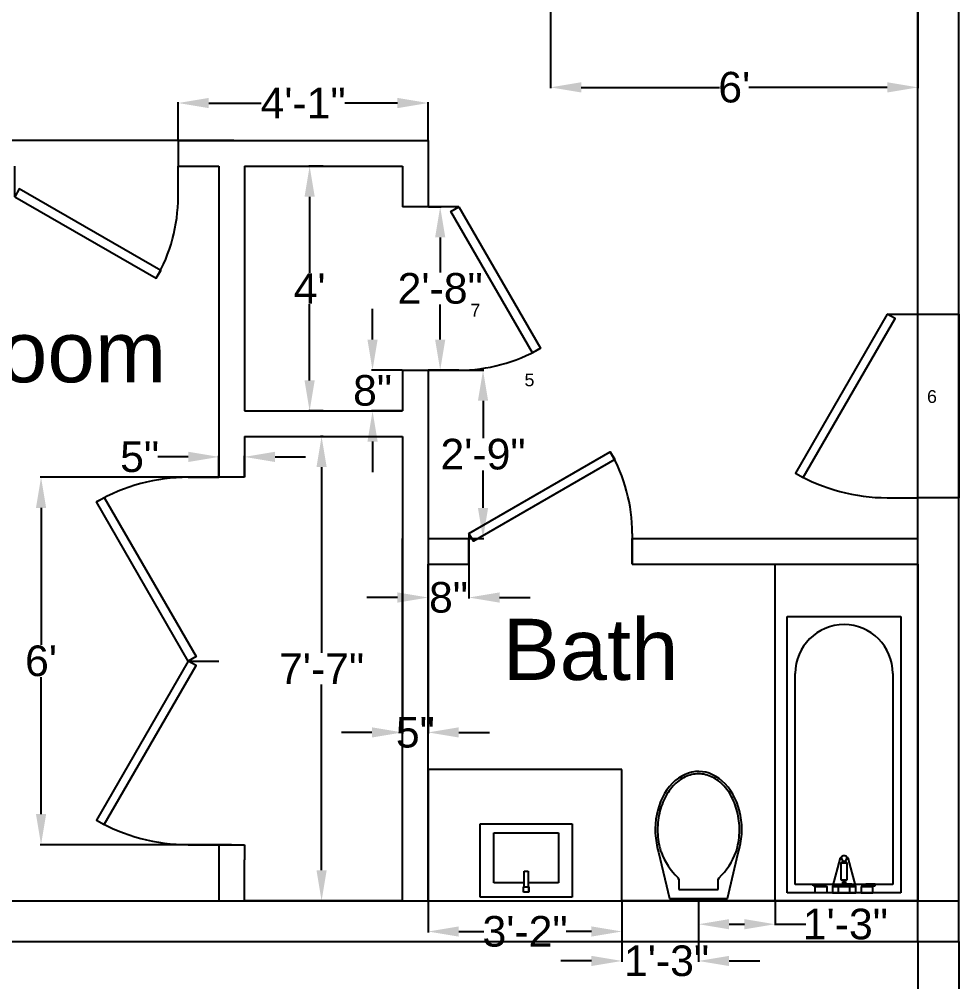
# Model space of a CAD drawing. Header units: inches. Extents: x 2169 to 3045, y 1192 to 2064.
# Drawn here: x 2361.7 to 2545.8, y 1686.7 to 1875.4 of the extents above; entities that cross this region are included whole.
import ezdxf

# ---------------------------------------------------------------- set-up
doc = ezdxf.new("R2010")
doc.units = ezdxf.units.IN
for name, color, linetype in [('A PLAN ANNO DIM', 9, 'Continuous'), ('A PLAN ANNO ROOM NAME', 4, 'Continuous'), ('A PLAN DOOR', 252, 'Continuous'), ('A PLAN DOOR SADDLE', 253, 'Continuous'), ('A PLAN PFIX', 1, 'Continuous'), ('A PLAN WALL EXTERIOR', 4, 'Continuous'), ('A PLAN WALL INTERIOR', 5, 'Continuous'), ('freecads.com', 7, 'Continuous'), ('Note', 3, 'Continuous')]:
    doc.layers.add(name, color=color, linetype=linetype)
doc.styles.get("Standard").update_dxf_attribs({"font": 'Arial.ttf'})
doc.dimstyles.get("Standard").update_dxf_attribs({"dimtxt": 6, "dimasz": 6, "dimexe": 0.18, "dimexo": 0.0625, "dimgap": 0.09, "dimtad": 0, "dimtih": 1, "dimtoh": 1, "dimdec": 4, "dimzin": 0, "dimdsep": 46, "dimlunit": 4, "dimtxsty": 'Standard', "dimcen": 0.1875, "dimadec": 0, "dimazin": 0, "dimtfac": 1, "dimtdec": 4, "dimtofl": 0, "dimtmove": 0, "dimatfit": 3, "dimfxl": 1, "dimtolj": 1, "dimtzin": 0, "dimarcsym": 0})

# ---------------------------------------------------------------- blocks, each defined once
blk = doc.blocks.new('*D4')
at = {"layer": 'A PLAN ANNO DIM', "color": 0, "lineweight": -2, "transparency": 16777216}
for p, q in [((2465.8, 1896.51), (2465.8, 1861.82)), ((2537.8, 1896.51), (2537.8, 1861.82)), ((2471.8, 1862), (2498.93, 1862)), ((2531.8, 1862), (2504.67, 1862))]:
    blk.add_line(p, q, dxfattribs=at)
at = {"layer": 'A PLAN ANNO DIM', "color": 0, "transparency": 16777216}
for points in [[(2471.8, 1863), (2471.8, 1861), (2465.8, 1862)], [(2531.8, 1863), (2531.8, 1861), (2537.8, 1862)]]:
    blk.add_solid(points, dxfattribs=at)
at = {"layer": 'Defpoints', "color": 0, "transparency": 16777216}
for p in [(2465.8, 1896.58), (2537.8, 1896.58), (2537.8, 1862)]:
    blk.add_point(p, dxfattribs=at)
at = {"layer": 'A PLAN ANNO DIM', "color": 0, "transparency": 16777216, "insert": (2501.8, 1862), "char_height": 6, "attachment_point": 5}
blk.add_mtext("\\A1;6'", dxfattribs=at)
blk = doc.blocks.new('*D7')
at = {"layer": 'A PLAN ANNO DIM', "color": 0, "lineweight": -2, "transparency": 16777216}
for p, q in [((2400.74, 1785.58), (2365.76, 1785.58)), ((2365.94, 1779.58), (2365.94, 1752.73)), ((2365.94, 1719.58), (2365.94, 1746.42)), ((2403.24, 1713.58), (2365.76, 1713.58))]:
    blk.add_line(p, q, dxfattribs=at)
at = {"layer": 'A PLAN ANNO DIM', "color": 0, "transparency": 16777216}
for points in [[(2364.94, 1779.58), (2366.94, 1779.58), (2365.94, 1785.58)], [(2364.94, 1719.58), (2366.94, 1719.58), (2365.94, 1713.58)]]:
    blk.add_solid(points, dxfattribs=at)
at = {"layer": 'Defpoints', "color": 0, "transparency": 16777216}
for p in [(2365.94, 1785.58), (2400.8, 1785.58), (2403.3, 1713.58)]:
    blk.add_point(p, dxfattribs=at)
at = {"layer": 'A PLAN ANNO DIM', "color": 0, "transparency": 16777216, "insert": (2365.94, 1749.58), "char_height": 6, "attachment_point": 5}
blk.add_mtext("\\A1;6'", dxfattribs=at)
blk = doc.blocks.new('*D8')
at = {"layer": 'A PLAN ANNO DIM', "color": 0, "lineweight": -2, "transparency": 16777216}
for p, q in [((2421.24, 1793.58), (2420.74, 1793.58)), ((2420.92, 1787.58), (2420.92, 1751.17)), ((2420.92, 1708.58), (2420.92, 1744.99)), ((2420.98, 1702.58), (2421.1, 1702.58))]:
    blk.add_line(p, q, dxfattribs=at)
at = {"layer": 'A PLAN ANNO DIM', "color": 0, "transparency": 16777216}
for points in [[(2419.92, 1787.58), (2421.92, 1787.58), (2420.92, 1793.58)], [(2419.92, 1708.58), (2421.92, 1708.58), (2420.92, 1702.58)]]:
    blk.add_solid(points, dxfattribs=at)
at = {"layer": 'Defpoints', "color": 0, "transparency": 16777216}
for p in [(2421.3, 1793.58), (2420.92, 1702.58), (2420.92, 1702.58)]:
    blk.add_point(p, dxfattribs=at)
at = {"layer": 'A PLAN ANNO DIM', "color": 0, "transparency": 16777216, "insert": (2420.92, 1748.08), "char_height": 6, "attachment_point": 5}
blk.add_mtext('\\A1;7\'-7"', dxfattribs=at)
blk = doc.blocks.new('*D9')
at = {"layer": 'A PLAN ANNO DIM', "color": 0, "lineweight": -2, "transparency": 16777216}
for p, q in [((2394.8, 1789.58), (2388.8, 1789.58)), ((2400.8, 1785.64), (2400.8, 1789.76)), ((2405.8, 1785.64), (2405.8, 1789.76)), ((2411.8, 1789.58), (2417.8, 1789.58))]:
    blk.add_line(p, q, dxfattribs=at)
at = {"layer": 'A PLAN ANNO DIM', "color": 0, "transparency": 16777216}
for points in [[(2394.8, 1790.58), (2394.8, 1788.58), (2400.8, 1789.58)], [(2411.8, 1790.58), (2411.8, 1788.58), (2405.8, 1789.58)]]:
    blk.add_solid(points, dxfattribs=at)
at = {"layer": 'Defpoints', "color": 0, "transparency": 16777216}
for p in [(2400.8, 1789.58), (2400.8, 1785.58), (2405.8, 1785.58)]:
    blk.add_point(p, dxfattribs=at)
at = {"layer": 'A PLAN ANNO DIM', "color": 0, "transparency": 16777216, "insert": (2385.26, 1789.58), "char_height": 6, "attachment_point": 5}
blk.add_mtext('\\A1;5"', dxfattribs=at)
blk = doc.blocks.new('*D10')
at = {"layer": 'A PLAN ANNO DIM', "color": 0, "lineweight": -2, "transparency": 16777216}
for p, q in [((2436.8, 1773.51), (2436.8, 1735.4)), ((2441.8, 1773.51), (2441.8, 1735.4)), ((2430.8, 1735.58), (2424.8, 1735.58)), ((2447.8, 1735.58), (2453.8, 1735.58))]:
    blk.add_line(p, q, dxfattribs=at)
at = {"layer": 'A PLAN ANNO DIM', "color": 0, "transparency": 16777216}
for points in [[(2430.8, 1736.58), (2430.8, 1734.58), (2436.8, 1735.58)], [(2447.8, 1736.58), (2447.8, 1734.58), (2441.8, 1735.58)]]:
    blk.add_solid(points, dxfattribs=at)
at = {"layer": 'Defpoints', "color": 0, "transparency": 16777216}
for p in [(2436.8, 1773.58), (2441.8, 1773.58), (2436.8, 1735.58)]:
    blk.add_point(p, dxfattribs=at)
at = {"layer": 'A PLAN ANNO DIM', "color": 0, "transparency": 16777216, "insert": (2439.3, 1735.58), "char_height": 6, "attachment_point": 5}
blk.add_mtext('\\A1;5"', dxfattribs=at)
blk = doc.blocks.new('*D11')
at = {"layer": 'A PLAN ANNO DIM', "color": 0, "lineweight": -2, "transparency": 16777216}
for p, q in [((2421.24, 1846.58), (2418.4, 1846.58)), ((2418.58, 1840.58), (2418.58, 1825.67)), ((2418.58, 1804.58), (2418.58, 1819.49)), ((2421.24, 1798.58), (2418.4, 1798.58))]:
    blk.add_line(p, q, dxfattribs=at)
at = {"layer": 'A PLAN ANNO DIM', "color": 0, "transparency": 16777216}
for points in [[(2417.58, 1840.58), (2419.58, 1840.58), (2418.58, 1846.58)], [(2417.58, 1804.58), (2419.58, 1804.58), (2418.58, 1798.58)]]:
    blk.add_solid(points, dxfattribs=at)
at = {"layer": 'Defpoints', "color": 0, "transparency": 16777216}
for p in [(2421.3, 1846.58), (2418.58, 1798.58), (2421.3, 1798.58)]:
    blk.add_point(p, dxfattribs=at)
at = {"layer": 'A PLAN ANNO DIM', "color": 0, "transparency": 16777216, "insert": (2418.58, 1822.58), "char_height": 6, "attachment_point": 5}
blk.add_mtext("\\A1;4'", dxfattribs=at)
blk = doc.blocks.new('*D12')
at = {"layer": 'A PLAN ANNO DIM', "color": 0, "lineweight": -2, "transparency": 16777216}
for p, q in [((2392.8, 1851.64), (2392.8, 1859.11)), ((2398.8, 1858.93), (2409.11, 1858.93)), ((2435.8, 1858.93), (2425.49, 1858.93)), ((2441.8, 1851.64), (2441.8, 1859.11))]:
    blk.add_line(p, q, dxfattribs=at)
at = {"layer": 'A PLAN ANNO DIM', "color": 0, "transparency": 16777216}
for points in [[(2398.8, 1859.93), (2398.8, 1857.93), (2392.8, 1858.93)], [(2435.8, 1859.93), (2435.8, 1857.93), (2441.8, 1858.93)]]:
    blk.add_solid(points, dxfattribs=at)
at = {"layer": 'Defpoints', "color": 0, "transparency": 16777216}
for p in [(2441.8, 1858.93), (2392.8, 1851.58), (2441.8, 1851.58)]:
    blk.add_point(p, dxfattribs=at)
at = {"layer": 'A PLAN ANNO DIM', "color": 0, "transparency": 16777216, "insert": (2417.3, 1858.93), "char_height": 6, "attachment_point": 5}
blk.add_mtext('\\A1;4\'-1"', dxfattribs=at)
blk = doc.blocks.new('*D13')
at = {"layer": 'A PLAN ANNO DIM', "color": 0, "lineweight": -2, "transparency": 16777216}
for p, q in [((2430.91, 1812.58), (2430.91, 1818.58)), ((2436.74, 1806.58), (2430.73, 1806.58)), ((2436.74, 1798.58), (2430.73, 1798.58)), ((2430.91, 1792.58), (2430.91, 1786.58))]:
    blk.add_line(p, q, dxfattribs=at)
at = {"layer": 'A PLAN ANNO DIM', "color": 0, "transparency": 16777216}
for points in [[(2429.91, 1812.58), (2431.91, 1812.58), (2430.91, 1806.58)], [(2429.91, 1792.58), (2431.91, 1792.58), (2430.91, 1798.58)]]:
    blk.add_solid(points, dxfattribs=at)
at = {"layer": 'Defpoints', "color": 0, "transparency": 16777216}
for p in [(2430.91, 1806.58), (2436.8, 1806.58), (2436.8, 1798.58)]:
    blk.add_point(p, dxfattribs=at)
at = {"layer": 'A PLAN ANNO DIM', "color": 0, "transparency": 16777216, "insert": (2430.91, 1802.58), "char_height": 6, "attachment_point": 5}
blk.add_mtext('\\A1;8"', dxfattribs=at)
blk = doc.blocks.new('*D14')
at = {"layer": 'A PLAN ANNO DIM', "color": 0, "lineweight": -2, "transparency": 16777216}
for p, q in [((2441.86, 1838.58), (2444.35, 1838.58)), ((2444.17, 1832.58), (2444.17, 1825.73)), ((2444.17, 1812.58), (2444.17, 1819.42)), ((2441.86, 1806.58), (2444.35, 1806.58))]:
    blk.add_line(p, q, dxfattribs=at)
at = {"layer": 'A PLAN ANNO DIM', "color": 0, "transparency": 16777216}
for points in [[(2443.17, 1832.58), (2445.17, 1832.58), (2444.17, 1838.58)], [(2443.17, 1812.58), (2445.17, 1812.58), (2444.17, 1806.58)]]:
    blk.add_solid(points, dxfattribs=at)
at = {"layer": 'Defpoints', "color": 0, "transparency": 16777216}
for p in [(2441.8, 1838.58), (2444.17, 1838.58), (2441.8, 1806.58)]:
    blk.add_point(p, dxfattribs=at)
at = {"layer": 'A PLAN ANNO DIM', "color": 0, "transparency": 16777216, "insert": (2444.17, 1822.58), "char_height": 6, "attachment_point": 5}
blk.add_mtext('\\A1;2\'-8"', dxfattribs=at)
blk = doc.blocks.new('*D15')
at = {"layer": 'A PLAN ANNO DIM', "color": 0, "lineweight": -2, "transparency": 16777216}
for p, q in [((2441.86, 1806.58), (2452.74, 1806.58)), ((2452.56, 1800.58), (2452.56, 1793.23)), ((2452.56, 1779.58), (2452.56, 1786.92)), ((2441.86, 1773.58), (2452.74, 1773.58))]:
    blk.add_line(p, q, dxfattribs=at)
at = {"layer": 'A PLAN ANNO DIM', "color": 0, "transparency": 16777216}
for points in [[(2451.56, 1800.58), (2453.56, 1800.58), (2452.56, 1806.58)], [(2451.56, 1779.58), (2453.56, 1779.58), (2452.56, 1773.58)]]:
    blk.add_solid(points, dxfattribs=at)
at = {"layer": 'Defpoints', "color": 0, "transparency": 16777216}
for p in [(2441.8, 1806.58), (2441.8, 1773.58), (2452.56, 1773.58)]:
    blk.add_point(p, dxfattribs=at)
at = {"layer": 'A PLAN ANNO DIM', "color": 0, "transparency": 16777216, "insert": (2452.56, 1790.08), "char_height": 6, "attachment_point": 5}
blk.add_mtext('\\A1;2\'-9"', dxfattribs=at)
blk = doc.blocks.new('*D16')
at = {"layer": 'A PLAN ANNO DIM', "color": 0, "lineweight": -2, "transparency": 16777216}
for p, q in [((2441.8, 1768.51), (2441.8, 1761.84)), ((2449.8, 1768.51), (2449.8, 1761.84)), ((2435.8, 1762.02), (2429.8, 1762.02)), ((2455.8, 1762.02), (2461.8, 1762.02))]:
    blk.add_line(p, q, dxfattribs=at)
at = {"layer": 'A PLAN ANNO DIM', "color": 0, "transparency": 16777216}
for points in [[(2435.8, 1763.02), (2435.8, 1761.02), (2441.8, 1762.02)], [(2455.8, 1763.02), (2455.8, 1761.02), (2449.8, 1762.02)]]:
    blk.add_solid(points, dxfattribs=at)
at = {"layer": 'Defpoints', "color": 0, "transparency": 16777216}
for p in [(2441.8, 1768.58), (2449.8, 1768.58), (2449.8, 1762.02)]:
    blk.add_point(p, dxfattribs=at)
at = {"layer": 'A PLAN ANNO DIM', "color": 0, "transparency": 16777216, "insert": (2445.8, 1762.02), "char_height": 6, "attachment_point": 5}
blk.add_mtext('\\A1;8"', dxfattribs=at)
blk = doc.blocks.new('Toilet 065')
at = {"layer": 'freecads.com'}
for p, q in [((261760.7, 272738.4), (261710.6, 272524.6)), ((262033.6, 272738.4), (261760.7, 272738.4)), ((262084.6, 272521.1), (262033.6, 272738.4)), ((261989.2, 272695.9), (261804.3, 272695.9)), ((261804.3, 272695.9), (261804.3, 272650.1)), ((261989.2, 272650.1), (261989.2, 272695.9)), ((261800.7, 272641.5), (261800.6, 272641.4)), ((261804.3, 272650.1), (261800.7, 272641.5)), ((261993.5, 272641.5), (261989.2, 272650.1)), ((261993.4, 272641.4), (261993.5, 272641.5))]:
    blk.add_line(p, q, dxfattribs=at)
for centre, start, end in [((262023.8, 272407.3), 133.6318, 159.5865), ((261769.8, 272407.3), 20.4135, 46.3682)]:
    blk.add_arc(centre, 323.4, start, end, dxfattribs=at)
blk.add_ellipse((261897, 272415.8), major_axis=(0, -272.8), ratio=0.74463, start_param=4.302209, end_param=8.249905, dxfattribs=at)
blk.add_open_spline([(261720.7, 272520.1), (261718.7, 272513.3), (261716.4, 272505.3), (261711, 272482.8), (261708.5, 272468.1), (261705.3, 272438.3), (261704.7, 272423.2), (261705.3, 272393.1), (261706.6, 272378.1), (261711, 272348.6), (261714.2, 272334.1), (261722.3, 272306.1), (261727.2, 272292.6), (261738.7, 272267), (261745.2, 272254.8), (261759.7, 272232.3), (261767.7, 272221.9), (261784.7, 272203.1), (261793.7, 272194.7), (261812.7, 272180.2), (261822.6, 272174.1), (261843, 272164.2), (261853.4, 272160.5), (261874.6, 272155.4), (261885.3, 272154.1), (261906.7, 272154), (261917.4, 272155.1), (261938.6, 272159.9), (261949.1, 272163.5), (261969.5, 272173.1), (261979.5, 272179), (261998.5, 272193.3), (262007.7, 272201.5), (262024.8, 272220), (262032.8, 272230.3), (262047.5, 272252.7), (262054.1, 272264.7), (262065.8, 272290.2), (262070.8, 272303.6), (262079.1, 272331.5), (262082.4, 272345.9), (262087.1, 272375.3), (262088.5, 272390.3), (262089.3, 272420.4), (262088.8, 272435.5), (262085.9, 272465.4), (262083.5, 272480.1), (262078.3, 272502.3), (262076.2, 272510.1), (262073.3, 272520.1)], degree=3, knots=[4.302209, 4.302209, 4.302209, 4.302209, 4.399567, 4.399567, 4.570324, 4.570324, 4.741082, 4.741082, 4.91184, 4.91184, 5.082597, 5.082597, 5.253355, 5.253355, 5.424112, 5.424112, 5.59487, 5.59487, 5.765627, 5.765627, 5.936385, 5.936385, 6.107142, 6.107142, 6.2779, 6.2779, 6.448657, 6.448657, 6.619415, 6.619415, 6.790172, 6.790172, 6.96093, 6.96093, 7.131688, 7.131688, 7.302445, 7.302445, 7.473203, 7.473203, 7.64396, 7.64396, 7.814718, 7.814718, 7.985475, 7.985475, 8.156233, 8.156233, 8.249905, 8.249905, 8.249905, 8.249905], dxfattribs=at)
blk = doc.blocks.new('*D23')
at = {"layer": 'A PLAN ANNO DIM', "color": 0, "lineweight": -2, "transparency": 16777216}
for p, q in [((2479.8, 1702.51), (2479.8, 1690.61)), ((2494.8, 1702.51), (2494.8, 1690.61)), ((2473.8, 1690.79), (2467.8, 1690.79)), ((2500.8, 1690.79), (2506.8, 1690.79))]:
    blk.add_line(p, q, dxfattribs=at)
at = {"layer": 'A PLAN ANNO DIM', "color": 0, "transparency": 16777216}
for points in [[(2473.8, 1691.79), (2473.8, 1689.79), (2479.8, 1690.79)], [(2500.8, 1691.79), (2500.8, 1689.79), (2494.8, 1690.79)]]:
    blk.add_solid(points, dxfattribs=at)
at = {"layer": 'Defpoints', "color": 0, "transparency": 16777216}
for p in [(2479.8, 1702.58), (2494.8, 1702.58), (2479.8, 1690.79)]:
    blk.add_point(p, dxfattribs=at)
at = {"layer": 'A PLAN ANNO DIM', "color": 0, "transparency": 16777216, "insert": (2488.53, 1690.79), "char_height": 6, "attachment_point": 5}
blk.add_mtext('\\A1;1\'-3"', dxfattribs=at)
blk = doc.blocks.new('*D24')
at = {"layer": 'A PLAN ANNO DIM', "color": 0, "lineweight": -2, "transparency": 16777216}
for p, q in [((2441.8, 1702.51), (2441.8, 1696.38)), ((2479.8, 1702.51), (2479.8, 1696.38)), ((2447.8, 1696.56), (2452.74, 1696.56)), ((2473.8, 1696.56), (2468.86, 1696.56))]:
    blk.add_line(p, q, dxfattribs=at)
at = {"layer": 'A PLAN ANNO DIM', "color": 0, "transparency": 16777216}
for points in [[(2447.8, 1697.56), (2447.8, 1695.56), (2441.8, 1696.56)], [(2473.8, 1697.56), (2473.8, 1695.56), (2479.8, 1696.56)]]:
    blk.add_solid(points, dxfattribs=at)
at = {"layer": 'Defpoints', "color": 0, "transparency": 16777216}
for p in [(2441.8, 1702.58), (2479.8, 1702.58), (2441.8, 1696.56)]:
    blk.add_point(p, dxfattribs=at)
at = {"layer": 'A PLAN ANNO DIM', "color": 0, "transparency": 16777216, "insert": (2460.8, 1696.56), "char_height": 6, "attachment_point": 5}
blk.add_mtext('\\A1;3\'-2"', dxfattribs=at)
blk = doc.blocks.new('Sink 002')
at = {"layer": 'freecads.com'}
for p, q in [((-161.8, 221.3, 3732.1), (238.2, 221.3, 3732.1)), ((-161.8, -96.4, 3732.1), (-161.8, 221.3, 3732.1)), ((238.2, 221.3, 3732.1), (238.2, -96.4, 3732.1)), ((-102.6, 159.4, 3732.1), (29.8, 159.4, 3732.1)), ((-102.6, -57, 3732.1), (-102.6, 159.4, 3732.1)), ((46.7, 159.4, 3732.1), (179, 159.4, 3732.1)), ((179, 159.4, 3732.1), (179, -57, 3732.1)), ((179, -57, 3732.1), (-102.6, -57, 3732.1)), ((238.2, -96.4, 3732.1), (-161.8, -96.4, 3732.1))]:
    blk.add_line(p, q, dxfattribs=at)
at = {"layer": 'freecads.com', "ltscale": 10}
for p, q in [((26.9, 199.7, 3732.1), (49.5, 199.7, 3732.1)), ((26.9, 177.2, 3732.1), (26.9, 199.7, 3732.1)), ((26.9, 197.2, 3732.1), (26.9, 179.1, 3732.1)), ((49.5, 177.2, 3732.1), (26.9, 177.2, 3732.1)), ((29.8, 109, 3732.1), (29.8, 177.2, 3732.1)), ((46.7, 177.2, 3732.1), (46.7, 109, 3732.1)), ((49.5, 199.7, 3732.1), (49.5, 177.2, 3732.1)), ((46.7, 109, 3732.1), (29.8, 109, 3732.1))]:
    blk.add_line(p, q, dxfattribs=at)
blk = doc.blocks.new('Bathtub 001')
at = {"layer": 'freecads.com'}
for p, q in [((31394, 20819.7), (31394, 22619.7)), ((31394, 22619.7), (32135.1, 22619.7)), ((32135.1, 22619.7), (32135.1, 20819.7)), ((31446.9, 21190.3), (31446.9, 22566.8)), ((31446.9, 22566.8), (32082.2, 22566.8)), ((32082.2, 22566.8), (32082.2, 21190.3)), ((32135.1, 20819.7), (31394, 20819.7))]:
    blk.add_line(p, q, dxfattribs=at)
at = {"layer": 'freecads.com', "ltscale": 2}
for p, q in [((31652.5, 22619.7), (31576.6, 22619.7)), ((31576.6, 22619.7), (31576.6, 22578.8)), ((31652.5, 22578.8), (31652.5, 22619.7)), ((31840.5, 22619.7), (31688.6, 22619.7)), ((31688.6, 22619.7), (31688.6, 22578.8)), ((31802.5, 22619.7), (31726.6, 22619.7)), ((31726.6, 22619.7), (31726.6, 22578.8)), ((31802.5, 22578.8), (31802.5, 22619.7)), ((31840.5, 22578.8), (31840.5, 22619.7)), ((31876.6, 22619.7), (31952.5, 22619.7)), ((31876.6, 22578.8), (31876.6, 22619.7)), ((31952.5, 22619.7), (31952.5, 22578.8)), ((31623.3, 22574.2), (31563, 22574.2)), ((31563, 22574.2), (31563, 22564.3)), ((31563, 22564.3), (31623.3, 22564.3)), ((31576.6, 22578.8), (31652.5, 22578.8)), ((31649.8, 22578.8), (31578.6, 22578.8)), ((31578.6, 22578.8), (31578.6, 22574.1)), ((31578.6, 22574.1), (31649.8, 22574.1)), ((31605.8, 22574.1), (31605.8, 22564.3)), ((31623.3, 22564.3), (31623.3, 22574.2)), ((31649.8, 22574.1), (31649.8, 22578.8)), ((31840.5, 22578.8), (31688.6, 22578.8)), ((31688.6, 22578.8), (31738.7, 22392.6)), ((31688.6, 22578.8), (31840.5, 22578.8)), ((31773.3, 22574.2), (31713, 22574.2)), ((31713, 22574.2), (31713, 22564.3)), ((31713, 22564.3), (31773.3, 22564.3)), ((31726.6, 22578.8), (31802.5, 22578.8)), ((31799.8, 22578.8), (31728.6, 22578.8)), ((31728.6, 22578.8), (31728.6, 22574.1)), ((31728.6, 22574.1), (31799.8, 22574.1)), ((31745.8, 22537.7), (31783.3, 22537.7)), ((31745.8, 22424), (31745.8, 22537.7)), ((31755.8, 22574.1), (31755.8, 22564.3)), ((31755.8, 22560.6), (31773.3, 22560.6)), ((31755.8, 22550.7), (31755.8, 22560.6)), ((31773.3, 22550.7), (31755.8, 22550.7)), ((31755.8, 22547.6), (31773.3, 22547.6)), ((31755.8, 22537.7), (31755.8, 22547.6)), ((31773.3, 22537.7), (31755.8, 22537.7)), ((31773.3, 22564.3), (31773.3, 22574.2)), ((31773.3, 22560.6), (31773.3, 22550.7)), ((31773.3, 22547.6), (31773.3, 22537.7)), ((31783.3, 22537.7), (31783.3, 22424)), ((31790.4, 22392.6), (31840.5, 22578.8)), ((31799.8, 22574.1), (31799.8, 22578.8)), ((31952.5, 22578.8), (31876.6, 22578.8)), ((31879.3, 22574.1), (31879.3, 22578.8)), ((31879.3, 22578.8), (31950.5, 22578.8)), ((31950.5, 22574.1), (31879.3, 22574.1)), ((31905.8, 22574.2), (31966.1, 22574.2)), ((31905.8, 22564.3), (31905.8, 22574.2)), ((31966.1, 22564.3), (31905.8, 22564.3)), ((31923.3, 22574.1), (31923.3, 22564.3)), ((31950.5, 22578.8), (31950.5, 22574.1)), ((31966.1, 22574.2), (31966.1, 22564.3)), ((31738.7, 22392.6), (31745.4, 22392.6)), ((31754.6, 22414), (31745.4, 22395.2)), ((31745.4, 22395.2), (31745.7, 22395.2)), ((31754.6, 22414), (31745.8, 22424)), ((31745.8, 22424), (31783.3, 22424)), ((31783.3, 22424), (31745.8, 22424)), ((31773.3, 22414), (31754.6, 22414)), ((31773.3, 22414), (31754.6, 22414)), ((31783.3, 22424), (31773.3, 22414)), ((31783.7, 22395.2), (31773.3, 22414)), ((31783.4, 22395.2), (31783.7, 22395.2)), ((31783.7, 22392.6), (31790.4, 22392.6))]:
    blk.add_line(p, q, dxfattribs=at)
at = {"layer": 'freecads.com'}
blk.add_arc((31764.6, 21190.3), 317.6, 180, 0, dxfattribs=at)
at = {"layer": 'freecads.com', "ltscale": 2}
blk.add_ellipse((31764.6, 22392.6), major_axis=(-19.2, 0), ratio=0.730626, start_param=6.096413, end_param=9.61155, dxfattribs=at)
blk = doc.blocks.new('*D34')
at = {"layer": 'A PLAN ANNO DIM', "color": 0, "lineweight": -2, "transparency": 16777216}
for p, q in [((2403.74, 1995.58), (2336.66, 1995.58)), ((2336.84, 1989.58), (2336.84, 1926.68)), ((2336.84, 1857.58), (2336.84, 1920.47)), ((2403.74, 1851.58), (2336.66, 1851.58))]:
    blk.add_line(p, q, dxfattribs=at)
at = {"layer": 'A PLAN ANNO DIM', "color": 0, "transparency": 16777216}
for points in [[(2335.84, 1989.58), (2337.84, 1989.58), (2336.84, 1995.58)], [(2335.84, 1857.58), (2337.84, 1857.58), (2336.84, 1851.58)]]:
    blk.add_solid(points, dxfattribs=at)
at = {"layer": 'Defpoints', "color": 0, "transparency": 16777216}
for p in [(2403.8, 1995.58), (2336.84, 1851.58), (2403.8, 1851.58)]:
    blk.add_point(p, dxfattribs=at)
at = {"layer": 'A PLAN ANNO DIM', "color": 0, "transparency": 16777216, "insert": (2336.84, 1923.58), "char_height": 6, "attachment_point": 5}
blk.add_mtext("\\A1;12'", dxfattribs=at)
blk = doc.blocks.new('*U36')
for p, q in [((0, 0), (0, -6)), ((32, 0), (32, -6))]:
    blk.add_line(p, q)
blk.add_lwpolyline([(0, 0), (27.71, 16), (28.59, 14.48), (0.87, -1.52)], close=True)
blk.add_arc((0, 0), 32, 0, 30)
blk = doc.blocks.new('*U37')
for p, q in [((0, 0), (0, 6)), ((32, 0), (32, 6))]:
    blk.add_line(p, q)
blk.add_lwpolyline([(0, 0), (27.71, -16), (28.59, -14.48), (0.87, 1.52)], close=True)
blk.add_arc((0, 0), 32, 330, 0)
blk = doc.blocks.new('*U38')
for p, q in [((0, 0), (0, -6)), ((32, 0), (32, -6))]:
    blk.add_line(p, q)
blk.add_lwpolyline([(0, 0), (27.71, 16), (28.59, 14.48), (0.88, -1.52)], close=True)
blk.add_arc((0, 0), 32, 0, 30)
blk = doc.blocks.new('*U39')
for p, q in [((0, 0), (0, -6)), ((-36, 0), (-36, -6))]:
    blk.add_line(p, q)
blk.add_lwpolyline([(0, 0), (-31.18, 18), (-32.05, 16.48), (-0.88, -1.52)], close=True)
blk.add_arc((0, 0), 36, 150, 180)
blk = doc.blocks.new('*U40')
for p, q in [((0, 0), (0, -6)), ((36, 0), (36, -6))]:
    blk.add_line(p, q)
blk.add_lwpolyline([(0, 0), (31.18, 18), (32.05, 16.48), (0.88, -1.52)], close=True)
blk.add_arc((0, 0), 36, 0, 30)
blk = doc.blocks.new('*D61')
at = {"layer": 'A PLAN ANNO DIM', "color": 0, "lineweight": -2, "transparency": 16777216}
for p, q in [((2494.8, 1702.51), (2494.8, 1697.81)), ((2509.8, 1702.51), (2509.8, 1697.81)), ((2500.8, 1697.99), (2503.8, 1697.99)), ((2509.8, 1697.99), (2515.8, 1697.99))]:
    blk.add_line(p, q, dxfattribs=at)
at = {"layer": 'A PLAN ANNO DIM', "color": 0, "transparency": 16777216}
for points in [[(2500.8, 1698.99), (2500.8, 1696.99), (2494.8, 1697.99)], [(2503.8, 1698.99), (2503.8, 1696.99), (2509.8, 1697.99)]]:
    blk.add_solid(points, dxfattribs=at)
at = {"layer": 'Defpoints', "color": 0, "transparency": 16777216}
for p in [(2494.8, 1702.58), (2509.8, 1702.58), (2509.8, 1697.99)]:
    blk.add_point(p, dxfattribs=at)
at = {"layer": 'A PLAN ANNO DIM', "color": 0, "transparency": 16777216, "insert": (2523.58, 1697.99), "char_height": 6, "attachment_point": 5}
blk.add_mtext('\\A1;1\'-3"', dxfattribs=at)

msp = doc.modelspace()

# ---------------------------------------------------------------- linework, layer by layer
at = {"layer": 'A PLAN ANNO ROOM NAME'}
for p, q in [((2245.80012, 1702.57518), (2545.80012, 1702.57518)), ((2245.80012, 1694.57518), (2545.80012, 1694.57518)), ((2245.80012, 1694.57518), (2545.80012, 1694.57518))]:
    msp.add_line(p, q, dxfattribs=at)
at = {"layer": 'A PLAN DOOR SADDLE'}
for p, q in [((2537.80012, 1817.57518), (2545.80012, 1817.57518)), ((2537.80012, 1781.57518), (2537.80012, 1817.57518)), ((2545.80012, 1817.57518), (2545.80012, 1781.57518)), ((2545.80012, 1817.57518), (2545.80012, 1781.57518)), ((2545.80012, 1781.57518), (2537.80012, 1781.57518))]:
    msp.add_line(p, q, dxfattribs=at)
at = {"layer": 'A PLAN PFIX'}
for p, q in [((2509.80012, 1702.57518), (2509.80012, 1768.57518)), ((2509.80012, 1768.57518), (2537.80012, 1768.57518)), ((2537.80012, 1768.57518), (2537.80012, 1702.57518)), ((2479.80012, 1728.30474), (2441.80012, 1728.30474)), ((2441.80012, 1728.30474), (2441.80012, 1702.57518)), ((2479.80012, 1702.57518), (2479.80012, 1728.30474)), ((2494.80012, 1702.57518), (2479.80012, 1702.57518)), ((2509.80012, 1702.57518), (2494.80012, 1702.57518)), ((2537.80012, 1702.57518), (2509.80012, 1702.57518))]:
    msp.add_line(p, q, dxfattribs=at)
at = {"layer": 'A PLAN WALL EXTERIOR'}
for p, q in [((2545.80012, 1694.57518), (2545.80012, 2007.57518)), ((2537.80012, 1694.57518), (2537.80012, 1995.57518)), ((2537.80012, 1694.57518), (2537.80012, 1393.57518)), ((2545.80012, 1694.57518), (2545.80012, 1381.57518))]:
    msp.add_line(p, q, dxfattribs=at)
at = {"layer": 'A PLAN WALL INTERIOR'}
for p, q in [((2392.80012, 1851.57518), (2441.80012, 1851.57518)), ((2392.80012, 1851.57518), (2392.80012, 1846.57518)), ((2441.80012, 1851.57518), (2441.80012, 1838.57518)), ((2392.80012, 1846.57518), (2400.80012, 1846.57518)), ((2400.80012, 1846.57518), (2400.80012, 1798.57518)), ((2405.80012, 1846.57518), (2405.80012, 1798.57518)), ((2405.80012, 1846.57518), (2436.80012, 1846.57518)), ((2436.80012, 1846.57518), (2436.80012, 1838.57518)), ((2441.80012, 1838.57518), (2436.80012, 1838.57518)), ((2436.80012, 1806.57518), (2436.80012, 1798.57518)), ((2436.80012, 1806.57518), (2441.80012, 1806.57518)), ((2441.80012, 1806.57518), (2441.80012, 1773.57518)), ((2400.80012, 1798.57518), (2400.80012, 1793.57518)), ((2405.80012, 1798.57518), (2436.80012, 1798.57518)), ((2400.80012, 1793.57518), (2400.80012, 1785.57518)), ((2405.80012, 1793.57518), (2436.80012, 1793.57518)), ((2405.80012, 1793.57518), (2405.80012, 1785.57518)), ((2436.80012, 1793.57518), (2436.80012, 1773.57518)), ((2405.80012, 1785.57518), (2400.80012, 1785.57518)), ((2436.80012, 1702.57518), (2436.80012, 1773.57518)), ((2441.80012, 1773.57518), (2449.80012, 1773.57518)), ((2449.80012, 1768.57518), (2449.80012, 1773.57518)), ((2481.80012, 1773.57518), (2537.80012, 1773.57518)), ((2481.80012, 1768.57518), (2481.80012, 1773.57518)), ((2441.80012, 1768.57518), (2449.80012, 1768.57518)), ((2441.80012, 1702.57518), (2441.80012, 1768.57518)), ((2481.80012, 1768.57518), (2537.80012, 1768.57518)), ((2400.80012, 1713.57518), (2400.80012, 1702.57518)), ((2400.80012, 1713.57518), (2405.80012, 1713.57518)), ((2405.80012, 1713.57518), (2405.80012, 1710.59979)), ((2405.80012, 1702.57518), (2405.80012, 1710.59979)), ((2436.80012, 1702.57518), (2405.80012, 1702.57518))]:
    msp.add_line(p, q, dxfattribs=at)

# ---------------------------------------------------------------- block references
at = {"layer": 'A PLAN ANNO DIM'}
msp.add_blockref('*U37', (2360.80012, 1840.57518), dxfattribs=at)
at = {"layer": 'A PLAN ANNO DIM', "rotation": 90}
for name in ['*U40', '*U39']:
    msp.add_blockref(name, (2394.80012, 1749.57518), dxfattribs=at)
at = {"layer": 'A PLAN DOOR'}
for name, p, rotation in [('*U38', (2447.80012, 1838.57518), 270), ('*U39', (2531.80012, 1817.57518), 90)]:
    msp.add_blockref(name, p, dxfattribs=dict(at, rotation=rotation))
msp.add_blockref('*U36', (2449.80012, 1774.57518), dxfattribs=at)
at = {"layer": 'A PLAN PFIX', "rotation": 180}
for name, p, xscale, yscale, zscale in [('Bathtub 001', (3478.62614, 2384.44382), 0.03007444774919357, 0.03007444774919357, 0.03007444774919357), ('Toilet 065', (13437.05832, 13098.26559), 0.04178077129420097, 0.04178077129420097, 0.04178077129420097), ('Sink 002', (2462.75621, 1713.31288, -168.46305), 0.04513894316020234, 0.04513894316020234, 0.04513894316020234)]:
    msp.add_blockref(name, p, dxfattribs=dict(at, xscale=xscale, yscale=yscale, zscale=zscale))

# ---------------------------------------------------------------- texts
at = {"layer": 'A PLAN ANNO ROOM NAME', "char_height": 12, "attachment_point": 1}
for s, insert in [('Bedroom', (2322.4492, 1816.20172)), ('Bath', (2456.38861, 1757.85914))]:
    msp.add_mtext_dynamic_manual_height_columns(s, width=48.6996659, gutter_width=12.5, heights=[0], dxfattribs=dict(at, insert=insert))
at = {"layer": 'Note', "char_height": 2.5, "attachment_point": 1}
for s, insert in [('7', (2450.09376, 1819.58034)), ('5', (2460.69064, 1805.92357)), ('6', (2539.58241, 1802.66241))]:
    msp.add_mtext_dynamic_manual_height_columns(s, width=7.0917957, gutter_width=12.5, heights=[0], dxfattribs=dict(at, insert=insert))

# ---------------------------------------------------------------- dimensions: what is measured, and where the dimension line sits
at = {"layer": 'A PLAN ANNO DIM'}
for base, p1, p2, picture, middle in [((2336.83711, 1851.57518), (2403.80012, 1995.57518), (2403.80012, 1851.57518), '*D34', (2336.83711, 1923.57518)), ((2418.57938, 1798.57518), (2421.30012, 1846.57518), (2421.30012, 1798.57518), '*D11', (2418.57938, 1822.57518)), ((2444.17445, 1838.57518), (2441.80012, 1806.57518), (2441.80012, 1838.57518), '*D14', (2444.17445, 1822.57518)), ((2430.91372, 1806.57518), (2436.80012, 1798.57518), (2436.80012, 1806.57518), '*D13', (2430.91372, 1802.57518)), ((2420.92012, 1702.57518), (2421.30012, 1793.57518), (2420.92012, 1702.57518), '*D8', (2420.92012, 1748.07518))]:
    dim = msp.add_linear_dim(base=base, p1=p1, p2=p2, angle=90, dimstyle='Standard', dxfattribs=at)
    dim.commit()
    dim.dimension.update_dxf_attribs({"geometry": picture, "text_midpoint": middle})
for base, p1, p2, picture, middle in [((2537.80012, 1861.99861), (2465.80012, 1896.57518), (2537.80012, 1896.57518), '*D4', (2501.80012, 1861.99861)), ((2441.80012, 1858.93391), (2392.80012, 1851.57518), (2441.80012, 1851.57518), '*D12', (2417.30012, 1858.93391)), ((2400.80012, 1789.57518), (2405.80012, 1785.57518), (2400.80012, 1785.57518), '*D9', (2385.26196, 1789.57518)), ((2441.80012, 1696.56161), (2479.80012, 1702.57518), (2441.80012, 1702.57518), '*D24', (2460.80012, 1696.56161)), ((2509.80012, 1697.98501), (2494.80012, 1702.57518), (2509.80012, 1702.57518), '*D61', (2523.58248, 1697.98501))]:
    dim = msp.add_linear_dim(base=base, p1=p1, p2=p2, dimstyle='Standard', dxfattribs=at)
    dim.commit()
    dim.dimension.update_dxf_attribs({"geometry": picture, "text_midpoint": middle})
for base, p1, p2, picture, middle in [((2452.55831, 1773.57518), (2441.80012, 1806.57518), (2441.80012, 1773.57518), '*D15', (2452.55831, 1790.07518)), ((2365.94454, 1785.57518), (2403.30012, 1713.57518), (2400.80012, 1785.57518), '*D7', (2365.94454, 1749.57518))]:
    dim = msp.add_linear_dim(base=base, p1=p1, p2=p2, angle=90, dimstyle='Standard', dxfattribs=at)
    dim.commit()
    dim.dimension.update_dxf_attribs({"geometry": picture, "text_midpoint": middle, "dimtype": 160})
for base, p1, p2, picture, middle in [((2436.80012, 1735.57518), (2441.80012, 1773.57518), (2436.80012, 1773.57518), '*D10', (2439.30012, 1735.57518)), ((2449.80012, 1762.02182), (2441.80012, 1768.57518), (2449.80012, 1768.57518), '*D16', (2445.80012, 1762.02182)), ((2479.80012, 1690.79427), (2494.80012, 1702.57518), (2479.80012, 1702.57518), '*D23', (2488.5329, 1690.79427))]:
    dim = msp.add_linear_dim(base=base, p1=p1, p2=p2, dimstyle='Standard', dxfattribs=at)
    dim.commit()
    dim.dimension.update_dxf_attribs({"geometry": picture, "text_midpoint": middle, "dimtype": 160})

doc.saveas('drawing.dxf')
